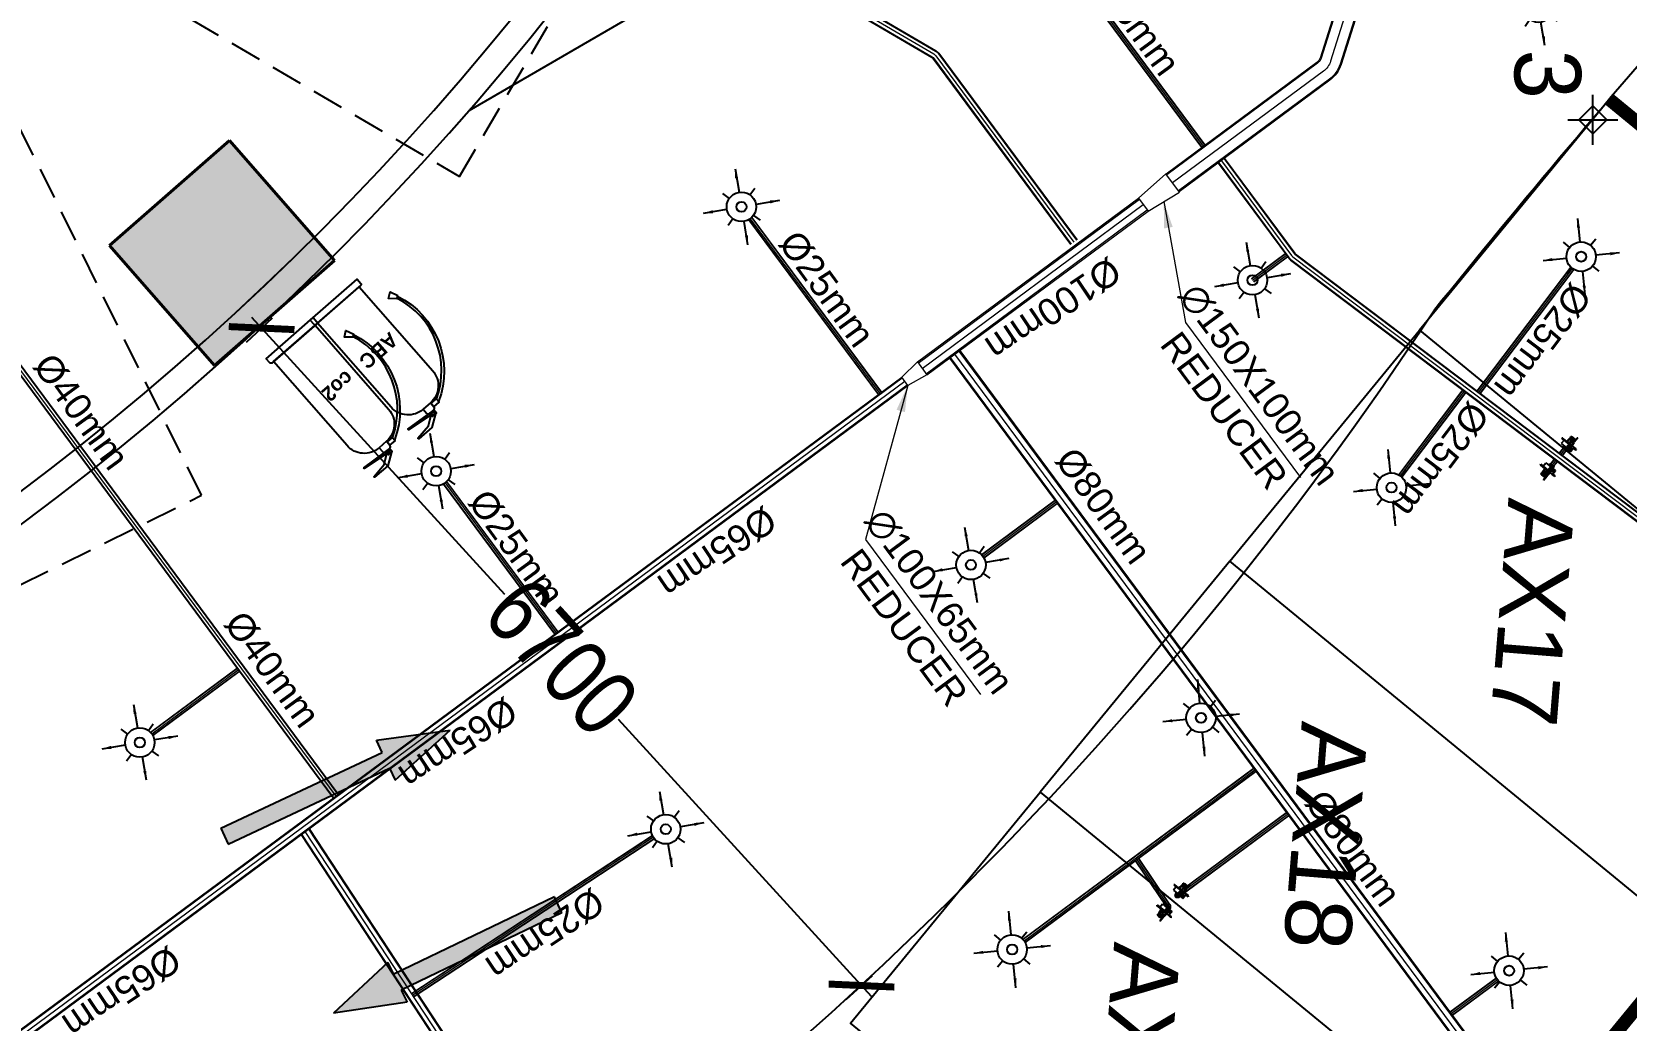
# Model space of a CAD drawing. Header units: inches. Extents: x 257070 to 799932, y -17980 to 269260.
# Drawn here: x 342461 to 354460, y 21850 to 29292 of the extents above; entities that cross this region are included whole.
import ezdxf

# ---------------------------------------------------------------- set-up
doc = ezdxf.new("R2010")
doc.units = ezdxf.units.IN
doc.header["$MEASUREMENT"] = 0
doc.header["$PDMODE"] = 99
doc.header["$PDSIZE"] = 100
doc.linetypes.add('CB_B2_AP$0$Str_00-04$0$HIDDEN4', pattern=[2.38125, 1.5875, -0.79375])
for name, color, linetype in [('0-AES-F-SPRINKLER', 10, 'Continuous'), ('0-F-AES-FIRE EXTINGUISHER', 1, 'Continuous'), ('2 wheeler barrier', 170, 'Continuous'), ('basement1_AP$0$A-_ROAD----_E-_-', 2, 'Continuous'), ('DSP_MISCELANEOUS', 252, 'Continuous'), ('DSP_SLAB CO-ORDINATES', 160, 'Continuous'), ('DSP_WALL', 7, 'Continuous'), ('RETAIL', 40, 'Continuous')]:
    doc.layers.add(name, color=color, linetype=linetype)
for name, color, linetype, lineweight in [('0-AES-F-SPRINKLER PIPE', 10, 'Continuous', 15), ('07--DIM-2', 2, 'Continuous', 25), ('E--CONCRETE-4', 4, 'Continuous', 40), ('E--CONCRETE-SHADE', 253, 'Continuous', 20)]:
    doc.layers.add(name, color=color, linetype=linetype, lineweight=lineweight)
doc.layers.add('A', color=7, linetype='Continuous', true_color=0x469d8b)
doc.layers.add('C', color=7, linetype='Continuous', true_color=0xb5b5b5)
doc.styles.add('CG', font='GOTHICB.TTF')
doc.styles.get("Standard").update_dxf_attribs({"font": 'arial.ttf'})
doc.styles.add('TEXT style 175', font='GOTHIC.TTF')
doc.styles.add('TEXT style 75', font='ARIALN.TTF')
doc.dimstyles.new('75', dxfattribs={"dimscale": 1.5, "dimtxt": 200, "dimasz": 113, "dimexe": 113, "dimexo": 0, "dimgap": 25, "dimtad": 0, "dimdec": 0, "dimrnd": 5, "dimzin": 0, "dimdsep": 46, "dimtxsty": 'TEXT style 75', "dimblk": 'ARCHTICK', "dimcen": 0.09, "dimdle": 113, "dimclrd": 8, "dimclre": 8, "dimclrt": 256, "dimadec": 0, "dimazin": 0, "dimtfac": 1, "dimtdec": 0, "dimtofl": 0, "dimtmove": 1, "dimatfit": 3, "dimldrblk": 'OPEN90', "dimfxl": 0, "dimtolj": 1, "dimtzin": 0, "dimarcsym": 0})
doc.dimstyles.new('ISO-25', dxfattribs={"dimtxt": 2.5, "dimasz": 2.5, "dimexe": 1.25, "dimexo": 0.625, "dimtad": 1, "dimtxsty": 'Standard', "dimcen": 2.5, "dimadec": 0, "dimazin": 0, "dimtfac": 1, "dimtmove": 0, "dimatfit": 3, "dimfxl": 1, "dimarcsym": 0})
doc.dimstyles.new('PLUMBING', dxfattribs={"dimscale": 100, "dimtxt": 1.8, "dimasz": 1.6, "dimexe": 1, "dimexo": 1, "dimgap": 0.5, "dimtad": 2, "dimdec": 0, "dimzin": 0, "dimdsep": 46, "dimtxsty": 'Standard', "dimcen": 1, "dimdle": 1, "dimclrd": 7, "dimclre": 7, "dimclrt": 256, "dimadec": 0, "dimazin": 0, "dimtfac": 1, "dimtdec": 0, "dimtmove": 2, "dimatfit": 3, "dimfxl": 1, "dimtolj": 1, "dimtzin": 0, "dimlwd": -1, "dimlwe": -1, "dimarcsym": 0})

# ---------------------------------------------------------------- blocks, each defined once
blk = doc.blocks.new('_ArchTick')
at = {"color": 0, "linetype": 'ByBlock', "const_width": 0.15}
blk.add_lwpolyline([(-0.5, -0.5), (0.5, 0.5)], dxfattribs=at)
blk = doc.blocks.new('*D273')
at = {"layer": '07--DIM-2', "color": 251, "lineweight": -2, "ltscale": 1000, "transparency": 16777216}
for p, q in [((344075, 26956), (344273, 27137)), ((344114, 27144), (346018, 25057)), ((348781, 22027), (346877, 24114)), ((348590, 22005), (348788, 22186))]:
    blk.add_line(p, q, dxfattribs=at)
at = {"layer": 'DEFPOINTS', "color": 0, "ltscale": 1000, "transparency": 16777216}
for p in [(344190, 27061), (344075, 26956, 0), (348590, 22005, 0)]:
    blk.add_point(p, dxfattribs=at)
at = {"layer": '07--DIM-2', "color": 251, "lineweight": -2, "ltscale": 1000, "transparency": 16777216, "xscale": 350, "yscale": 350, "zscale": 350}
for p, rotation in [((344190, 27061), 132.3630713605094), ((348705, 22110), 312.3630713605094)]:
    blk.add_blockref('_ArchTick', p, dxfattribs=dict(at, rotation=rotation))
at = {"layer": '07--DIM-2', "ltscale": 1000, "transparency": 16777216, "insert": (346447, 24585), "char_height": 500, "attachment_point": 5, "rotation": 312.3631, "style": 'TEXT style 75'}
blk.add_mtext('\\A1;6700', dxfattribs=at)
blk = doc.blocks.new('_Open90')
at = {"color": 0, "linetype": 'ByBlock', "lineweight": -2}
for p, q in [((-0.5, 0.5), (0, 0)), ((0, 0), (-1, 0)), ((0, 0), (-0.5, -0.5))]:
    blk.add_line(p, q, dxfattribs=at)
blk = doc.blocks.new('*U24')
at = {"layer": 'DSP_SLAB CO-ORDINATES', "color": 206}
for p, q in [((0, -188), (0, 188)), ((-188, 0), (188, 0))]:
    blk.add_line(p, q, dxfattribs=at)
at = {"layer": 'DSP_SLAB CO-ORDINATES', "color": 206, "ltscale": 3.5}
blk.add_lwpolyline([(-105, 0), (0, 106), (105, 0), (0, -105), (-105, 0)], dxfattribs=at)
at = {"layer": 'DEFPOINTS', "style": 'TEXT style 175'}
blk.add_attdef('CORDINATE', (367, -572), '', height=100, dxfattribs=at)
at = {"layer": 'DSP_SLAB CO-ORDINATES', "color": 214, "style": 'TEXT style 175'}
blk.add_attdef('NO.', (-588, 529), '', height=500, rotation=270, dxfattribs=at)
blk = doc.blocks.new('basement1_AP$0$AR-DIR-A')
h = blk.add_hatch()
h.set_pattern_fill('ANSI31', color=8)
h.paths.add_polyline_path([(158, -458), (26, -458), (26, -1800), (-74, -1800), (92, -2335), (258, -1800), (158, -1800)])
at = {"layer": 'DSP_MISCELANEOUS', "color": 8}
for p, q in [((158, -458), (26, -458)), ((26, -458), (26, -1800)), ((158, -458), (158, -1800)), ((26, -1800), (-74, -1800)), ((-74, -1800), (92, -2335)), ((258, -1800), (92, -2335)), ((158, -1800), (258, -1800))]:
    blk.add_line(p, q, dxfattribs=at)
blk = doc.blocks.new('A$C3CA070F1')
at = {"layer": '0-AES-F-SPRINKLER'}
h = blk.add_hatch(dxfattribs=at)
h.set_pattern_fill('ANSI31', color=3, scale=0.196883, angle=-34.2335, style=0)
h.set_pattern_definition([(100.766483, (49937.1607, 174049.7081), (1.474466316, 0.280375668), [])])
edge = h.paths.add_edge_path()
edge.add_line((-1, 85), (-1, 84))
edge.add_line((-1, 84), (-6, 84))
edge.add_ellipse((-7, 82), major_axis=(-1.42, -0.27), ratio=1, start_angle=257, end_angle=315)
edge.add_line((-8, 83), (-15, 72))
edge.add_ellipse((-12, 70), major_axis=(-4.25, -0.81), ratio=1, start_angle=-45, end_angle=45)
edge.add_line((-14, 66), (14, 47))
edge.add_line((14, 47), (13, 46))
edge.add_line((13, 46), (-15, 65))
edge.add_ellipse((-12, 70), major_axis=(-5.52, -1.05), ratio=1, start_angle=-45, end_angle=45, ccw=False)
edge.add_line((-16, 73), (-9, 84))
edge.add_ellipse((-7, 82), major_axis=(-2.69, -0.51), ratio=1, start_angle=257, end_angle=315, ccw=False)
edge.add_line((-6, 85), (-1, 85))
h = blk.add_hatch(dxfattribs=at)
h.set_pattern_fill('ANSI31', color=3, scale=0.196883, angle=-124.2335, style=0)
h.set_pattern_definition([(190.766483, (49937.1607, 174049.7081), (-0.280375668, 1.474466316), [])])
edge = h.paths.add_edge_path()
edge.add_line((-1, 54), (7, 48))
edge.add_line((7, 48), (8, 49))
edge.add_line((8, 49), (0, 55))
edge.add_ellipse((-2, 52), major_axis=(-0.69, 3.63), ratio=1, start_angle=315, end_angle=405)
edge.add_line((-6, 54), (-14, 41))
edge.add_ellipse((-11, 39), major_axis=(-0.69, 3.63), ratio=1, start_angle=45, end_angle=135)
edge.add_line((-13, 36), (-9, 33))
edge.add_ellipse((-10, 32), major_axis=(-0.27, 1.42), ratio=1, start_angle=225, end_angle=315, ccw=False)
edge.add_line((-9, 31), (-10, 30))
edge.add_line((-10, 30), (-8, 29))
edge.add_line((-8, 29), (-7, 30))
edge.add_ellipse((-10, 32), major_axis=(-3.3, -0.63), ratio=1, start_angle=135, end_angle=225)
edge.add_line((-8, 35), (-12, 38))
edge.add_ellipse((-11, 39), major_axis=(-1.75, -0.33), ratio=1, start_angle=-45, end_angle=45, ccw=False)
edge.add_line((-13, 40), (-4, 53))
edge.add_ellipse((-2, 52), major_axis=(-1.75, -0.33), ratio=1, start_angle=225, end_angle=315, ccw=False)
at = {"layer": '0-AES-F-SPRINKLER', "color": 3}
for p, q in [((-98, 39), (-97, 43)), ((-98, 38), (-98, 39)), ((-98, 39), (-98, 39)), ((-98, 39), (-98, 39)), ((-98, 37), (-98, 38)), ((-98, 38), (-98, 38)), ((-98, 38), (-98, 38)), ((-98, 38), (-98, 38)), ((-98, 38), (-98, 38)), ((-98, 38), (-98, 38)), ((-98, 38), (-98, 38)), ((-98, 38), (-98, 38)), ((-98, 38), (-98, 38)), ((-98, 38), (-98, 38)), ((-96, 37), (-98, 37)), ((-98, 37), (-98, 37)), ((-98, 37), (-98, 37)), ((-98, 37), (-98, 37)), ((-98, 37), (-98, 37)), ((-98, 37), (-98, 37)), ((-98, 37), (-98, 37)), ((-98, 37), (-98, 37)), ((-98, 37), (-98, 37)), ((-98, 37), (-98, 37)), ((-98, 37), (-98, 37)), ((-98, 37), (-98, 37)), ((-98, 37), (-98, 37)), ((-98, 37), (-98, 37)), ((-98, 37), (-98, 37)), ((-98, 37), (-98, 37)), ((-98, 37), (-98, 37)), ((-97, 37), (-98, 37)), ((-98, 37), (-98, 37)), ((-98, 37), (-98, 37)), ((-98, 37), (-98, 37)), ((-98, 37), (-98, 37)), ((-98, 37), (-98, 37)), ((-98, 37), (-98, 37)), ((-98, 37), (-98, 37)), ((-98, 37), (-98, 37)), ((-98, 37), (-98, 37)), ((-98, 37), (-98, 37)), ((-98, 37), (-98, 37)), ((-98, 37), (-98, 37)), ((-98, 37), (-98, 37)), ((-97, 45), (-79, 71)), ((-96, 40), (-97, 40)), ((-97, 40), (-97, 40)), ((-97, 40), (-97, 40)), ((-97, 40), (-97, 39)), ((-97, 39), (-97, 39)), ((-97, 39), (-97, 39)), ((-97, 39), (-97, 39)), ((-97, 39), (-97, 39)), ((-97, 39), (-97, 39)), ((-97, 39), (-97, 39)), ((-97, 39), (-97, 39)), ((-97, 39), (-97, 38)), ((-97, 38), (-97, 38)), ((-97, 38), (-97, 38)), ((-97, 38), (-97, 38)), ((-97, 38), (-97, 38)), ((-97, 38), (-97, 38)), ((-97, 38), (-97, 38)), ((-97, 38), (-97, 38)), ((-97, 38), (-97, 38)), ((-97, 38), (-97, 38)), ((-97, 38), (-97, 38)), ((-97, 38), (-97, 37)), ((-97, 37), (-97, 37)), ((-97, 37), (-97, 37)), ((-97, 37), (-97, 37)), ((-95, 46), (-96, 42)), ((-96, 42), (-96, 42)), ((-96, 42), (-96, 41)), ((-96, 41), (-96, 41)), ((-96, 41), (-96, 41)), ((-96, 41), (-96, 41)), ((-96, 41), (-96, 41)), ((-96, 41), (-96, 41)), ((-96, 41), (-96, 41)), ((-96, 41), (-96, 41)), ((-96, 41), (-96, 41)), ((-96, 41), (-96, 40)), ((-96, 40), (-96, 40)), ((-96, 40), (-96, 40)), ((-96, 40), (-96, 40)), ((-96, 40), (-96, 40)), ((-95, 37), (-96, 37)), ((-96, 37), (-96, 37)), ((-96, 37), (-96, 37)), ((-96, 37), (-96, 37)), ((-96, 37), (-96, 37)), ((-94, 38), (-95, 38)), ((-95, 38), (-95, 38)), ((-95, 38), (-95, 38)), ((-95, 38), (-95, 38)), ((-95, 38), (-95, 38)), ((-95, 38), (-95, 38)), ((-95, 38), (-95, 38)), ((-95, 38), (-95, 38)), ((-95, 38), (-95, 38)), ((-95, 38), (-95, 37)), ((-95, 37), (-95, 37)), ((-95, 37), (-95, 37)), ((-95, 37), (-95, 37)), ((-95, 37), (-95, 37)), ((-95, 37), (-95, 37)), ((-95, 37), (-95, 37)), ((-95, 37), (-95, 37)), ((-95, 37), (-95, 37)), ((-95, 37), (-95, 37)), ((-95, 37), (-95, 37)), ((-95, 37), (-95, 37)), ((-95, 37), (-95, 37)), ((-95, 37), (-95, 37)), ((-95, 37), (-95, 37)), ((-95, 37), (-95, 37)), ((-95, 37), (-95, 37)), ((-94, 88), (-93, 90)), ((-72, 73), (-94, 88)), ((-94, 43), (-94, 48)), ((-93, 43), (-94, 43)), ((-94, 43), (-94, 43)), ((-94, 43), (-94, 43)), ((-94, 43), (-94, 43)), ((-94, 43), (-94, 43)), ((-94, 43), (-94, 41)), ((-94, 43), (-94, 43)), ((-94, 43), (-94, 43)), ((-94, 43), (-94, 43)), ((-94, 43), (-94, 43)), ((-94, 43), (-94, 43)), ((-94, 43), (-94, 43)), ((-94, 43), (-94, 43)), ((-94, 43), (-94, 43)), ((-94, 43), (-94, 43)), ((-94, 43), (-94, 43)), ((-94, 43), (-94, 43)), ((-94, 41), (-94, 41)), ((-94, 41), (-94, 41)), ((-94, 41), (-94, 41)), ((-94, 41), (-94, 41)), ((-94, 41), (-94, 41)), ((-94, 41), (-94, 41)), ((-94, 41), (-94, 41)), ((-94, 41), (-94, 40)), ((-94, 40), (-94, 40)), ((-94, 40), (-94, 40)), ((-94, 40), (-94, 40)), ((-94, 40), (-94, 40)), ((-94, 40), (-94, 40)), ((-94, 40), (-94, 40)), ((-94, 40), (-94, 40)), ((-94, 40), (-94, 39)), ((-94, 39), (-94, 39)), ((-94, 39), (-94, 39)), ((-94, 39), (-94, 39)), ((-94, 39), (-94, 39)), ((-94, 39), (-94, 39)), ((-94, 39), (-94, 39)), ((-94, 39), (-94, 39)), ((-94, 39), (-94, 38)), ((-93, 90), (-59, 67)), ((-93, 47), (-93, 49)), ((-91, 47), (-93, 43)), ((-93, 46), (-93, 47)), ((-92, 46), (-93, 46)), ((-93, 46), (-93, 46)), ((-93, 46), (-93, 46)), ((-93, 46), (-93, 46)), ((-93, 46), (-93, 46)), ((-93, 46), (-93, 46)), ((-93, 46), (-93, 46)), ((-93, 46), (-93, 46)), ((-93, 46), (-93, 46)), ((-93, 46), (-93, 46)), ((-93, 46), (-93, 46)), ((-93, 46), (-93, 46)), ((-93, 46), (-93, 46)), ((-93, 46), (-93, 46)), ((-93, 46), (-93, 46)), ((-93, 46), (-93, 46)), ((-93, 46), (-93, 46)), ((-93, 46), (-93, 46)), ((-93, 46), (-93, 46)), ((-93, 46), (-93, 46)), ((-91, 42), (-93, 43)), ((-93, 43), (-93, 43)), ((-93, 43), (-93, 43)), ((-93, 43), (-93, 43)), ((-93, 43), (-93, 43)), ((-93, 43), (-93, 43)), ((-93, 43), (-93, 43)), ((-93, 43), (-93, 43)), ((-93, 43), (-93, 43)), ((-93, 43), (-93, 43)), ((-93, 43), (-93, 43)), ((-93, 43), (-93, 43)), ((-93, 43), (-93, 43)), ((-93, 43), (-93, 43)), ((-93, 43), (-93, 43)), ((-93, 43), (-93, 43)), ((-93, 43), (-93, 43)), ((-93, 43), (-93, 43)), ((-93, 43), (-93, 43)), ((-93, 43), (-93, 43)), ((-93, 43), (-93, 43)), ((-93, 43), (-93, 43)), ((-93, 43), (-93, 43)), ((-85, 66), (-92, 55)), ((-90, 50), (-92, 46)), ((-92, 46), (-92, 46)), ((-92, 46), (-92, 46)), ((-92, 46), (-92, 46)), ((-92, 46), (-92, 46)), ((-92, 46), (-92, 46)), ((-90, 47), (-91, 47)), ((-90, 43), (-91, 42)), ((-91, 42), (-91, 42)), ((-91, 42), (-91, 42)), ((-91, 42), (-91, 42)), ((-91, 42), (-91, 42)), ((-91, 42), (-91, 42)), ((-91, 42), (-91, 42)), ((-91, 42), (-91, 42)), ((-91, 42), (-91, 42)), ((-91, 42), (-91, 42)), ((-91, 42), (-91, 42)), ((-91, 42), (-91, 42)), ((-91, 42), (-91, 42)), ((-91, 42), (-91, 42)), ((-91, 42), (-91, 42)), ((-91, 42), (-91, 42)), ((-88, 57), (-90, 49)), ((-89, 54), (-90, 51)), ((-90, 50), (-90, 50)), ((-88, 47), (-90, 43)), ((-90, 47), (-88, 47)), ((-90, 43), (-90, 43)), ((-90, 43), (-90, 43)), ((-90, 43), (-90, 43)), ((-89, 55), (-89, 55)), ((-88, 46), (-88, 47)), ((-87, 59), (-87, 59)), ((-87, 59), (-87, 59)), ((-86, 57), (-87, 49)), ((-87, 49), (-83, 28)), ((-85, 58), (-85, 58)), ((-77, 43), (-85, 49)), ((-83, 28), (-60, 9)), ((-77, 70), (-82, 63)), ((-80, 66), (-82, 67)), ((-45, 31), (-81, -23)), ((-78, 63), (-80, 65)), ((-79, 71), (-77, 70)), ((-71, 26), (-79, 31)), ((-57, 13), (-79, 28)), ((-70, 64), (-78, 63)), ((-78, -29), (-40, 27)), ((-69, 55), (-75, 59)), ((-66, 54), (-74, 42)), ((-74, 42), (-71, 26)), ((-73, 44), (-71, 43)), ((-69, 47), (-72, 43)), ((-71, 43), (-70, 43)), ((-71, 26), (-55, 15)), ((-70, 43), (-66, 49)), ((-66, 50), (-68, 52)), ((-61, 65), (-67, 69)), ((-62, 66), (-67, 65)), ((-50, 57), (-66, 54)), ((-66, 49), (-66, 50)), ((-47, 28), (-63, 40)), ((-59, 67), (-61, 65)), ((-57, 67), (-60, 66)), ((-60, 44), (-42, 32)), ((-50, 57), (-58, 62)), ((-19, 46), (-57, 67)), ((-17, 37), (-55, 63)), ((-29, 42), (-50, 57)), ((-13, 9), (-45, 31)), ((-36, 42), (-44, 30)), ((-43, 33), (-35, 46)), ((-39, -30), (-13, 9)), ((-37, 25), (-28, 38)), ((-35, 41), (-36, 42)), ((-32, 32), (-35, 39)), ((-30, 52), (-16, 73)), ((-29, 20), (-17, 37)), ((-28, 38), (-26, 40)), ((-21, 32), (-28, 37)), ((-23, 16), (-12, 33)), ((-1, 26), (-23, -9)), ((-22, 15), (-12, 31)), ((-9, 32), (-21, 14)), ((2, 24), (-20, -11)), ((-20, -8), (-1, 22)), ((-17, 37), (-19, 46)), ((-19, 13), (-10, 29)), ((-7, 30), (-18, 12)), ((-17, 37), (-17, 37)), ((4, 22), (-17, -13)), ((-17, -10), (1, 20)), ((-16, 73), (-9, 84)), ((-16, 11), (-7, 27)), ((-8, 83), (-15, 72)), ((13, 46), (-15, 65)), ((-4, 28), (-15, 10)), ((-1, 84), (-14, 66)), ((-14, 66), (14, 47)), ((-6, 54), (-14, 41)), ((-12, 33), (-14, 33)), ((-14, -15), (7, 20)), ((-14, -12), (4, 18)), ((-13, 40), (-4, 53)), ((-13, 36), (-9, 33)), ((-13, 9), (-4, 24)), ((-2, 34), (-12, 41)), ((-8, 35), (-12, 38)), ((-12, 31), (-12, 33)), ((-9, 32), (-12, 31)), ((7, 16), (-11, -13)), ((-10, 29), (-9, 32)), ((-9, 31), (-10, 30)), ((-7, 30), (-10, 29)), ((-10, 30), (-8, 29)), ((9, 17), (-10, -14)), ((-9, -13), (9, 13)), ((-8, 29), (-7, 30)), ((8, 49), (-7, 27)), ((-7, 27), (-7, 30)), ((-4, 28), (-7, 27)), ((-6, 85), (-1, 85)), ((-1, 84), (-6, 84)), ((5, 44), (-5, 51)), ((-4, 24), (-4, 28)), ((-1, 26), (-4, 24)), ((-1, 85), (-1, 84)), ((-1, 54), (7, 48)), ((13, 46), (-1, 25)), ((-1, 22), (-1, 26)), ((2, 24), (-1, 22)), ((8, 49), (0, 55)), ((1, 20), (2, 24)), ((4, 22), (1, 20)), ((4, 18), (4, 22)), ((7, 20), (4, 18)), ((7, 48), (8, 49)), ((7, 16), (7, 20)), ((9, 17), (7, 16)), ((9, 15), (9, 17)), ((14, 47), (13, 46)), ((-82, -25), (-80, -30)), ((-80, -30), (-78, -29)), ((-66, -11), (-39, -30)), ((-23, -7), (-23, -9)), ((-23, -9), (-20, -8)), ((-20, -8), (-20, -11)), ((-20, -11), (-17, -10)), ((-17, -10), (-17, -13)), ((-17, -13), (-14, -12)), ((-14, -12), (-14, -15)), ((-14, -15), (-11, -13)), ((-11, -13), (-11, -14)), ((-11, -14), (-11, -14))]:
    blk.add_line(p, q, dxfattribs=at)
for centre, major_axis, start_param, end_param in [((-95, 43), (-0.41, 2.13), 0.784914, 1.034983), ((-95, 43), (-2.74, -0.52), -0.560204, -0.324923), ((-93, 46), (-0.51, 2.68), 0.787914, 1.247507), ((-93, 48), (-1.75, -0.33), -0.775969, -0.160442), ((-91, 54), (-0.29, 1.52), 0.785398, 2.356194), ((-92, 49), (-0.33, 1.74), 0.791774, 1.412986), ((-89, 55), (-0.103, 0.54), 0.916881, 1.969618), ((-93, 51), (-3.09, -0.59), 2.526084, 2.789089), ((-95, 50), (-5.72, -1.09), 2.374727, 2.798549), ((-91, 55), (-0.33, 1.74), 4.197625, 4.773282), ((-84, 57), (-3.79, -0.72), -0.784768, -0.363877), ((-93, 50), (-5.72, -1.09), 2.377207, 2.798549), ((-80, 54), (-1.57, 8.26), 0.010205, 0.785398), ((-84, 56), (-0.35, 1.85), 0.785501, 1.132999), ((-83, 65), (-1.52, -0.29), 3.926991, 5.497787), ((-80, 54), (-5.9, -1.12), 4.155645, 5.497787), ((-80, 54), (-8.26, -1.57), 4.155621, 4.722594), ((-75, 68), (-8.26, -1.57), 1.014052, 3.151797), ((-75, 63), (-2.79, -0.53), -0.113999, 0.093951), ((-75, 68), (-1.12, 5.9), 2.584882, 5.497787), ((-75, 46), (-0.53, 2.79), 2.356194, 3.926991), ((-75, 68), (-1.57, 8.26), 4.722594, 5.497787), ((-70, 53), (-2.79, -0.53), 2.356194, 3.926991), ((-65, 44), (-3.72, -0.71), -0.403281, 1.321745), ((-65, 44), (-0.71, 3.72), 4.96144, 6.686466), ((-65, 37), (-0.56, 2.96), 5.497794, 6.034125), ((-59, 47), (-2.96, -0.56), 0.24906, 0.785391), ((-60, 60), (-2.83, -0.54), 3.926991, 4.712389), ((-33, 40), (-0.45, 2.36), 0.803442, 1.867502), ((-30, 39), (-2.79, -0.53), 2.356194, 3.926991), ((-24, 39), (-0.53, 2.79), 5.497787, 7.068583), ((-12, 70), (-5.52, -1.05), -0.785398, 0.785398), ((-15, 35), (-0.54, 2.83), 0.785398, 3.403392), ((-12, 70), (-4.25, -0.81), -0.785398, 0.785398), ((-11, 39), (-0.69, 3.63), 0.785398, 2.356194), ((-11, 39), (-1.75, -0.33), -0.785398, 0.785398), ((-7, 82), (-2.69, -0.51), 4.485496, 5.497787), ((-10, 32), (-0.27, 1.42), 3.926991, 5.497787), ((-7, 82), (-1.42, -0.27), 4.485496, 5.497787), ((-10, 32), (-3.3, -0.63), 2.356194, 3.926991), ((-2, 52), (-0.69, 3.63), 5.497787, 7.068583), ((-2, 52), (-1.75, -0.33), 3.926991, 5.497787), ((6, 14), (-0.54, 2.83), 3.926991, 4.712389), ((-79, -24), (-0.51, 2.69), 0.785398, 1.797689), ((-11, -11), (-2.83, -0.54), 1.570796, 2.356194)]:
    blk.add_ellipse(centre, major_axis=major_axis, ratio=1, start_param=start_param, end_param=end_param, dxfattribs=at)
at = {"layer": '0-AES-F-SPRINKLER', "color": 3, "extrusion": (0, 0, -1)}
for centre, major_axis, start_param, end_param in [((-86, 47), (-0.53, 2.79), -0.113999, 0.785398), ((-77, 34), (-0.54, 2.83), 3.926991, 4.712389)]:
    blk.add_ellipse(centre, major_axis=major_axis, ratio=1, start_param=start_param, end_param=end_param, dxfattribs=at)
blk = doc.blocks.new('A$C38B57D14')
at = {"color": 1}
for points in [[(331, 896.2), (325.1, 903.8), (325.1, 915.6), (402.4, 967.6), (507.6, 967.6), (508.4, 961.7), (412.4, 947.3), (356.4, 908.4), (344.9, 896.2), (331, 896.2)], [(356.4, 908.4), (518.9, 886.4), (518.2, 881.3), (344.9, 896.2)]]:
    blk.add_lwpolyline(points, dxfattribs=at)
blk.add_lwpolyline([(269.9, 858.3, 0.380099), (48.4, 244.6), (37.2, 236.7, -0.385151), (269.9, 876.8)], format="xyb", dxfattribs=at)
for points in [[(311.4, 882.4), (269.9, 882.4), (269.9, 855.8), (311.4, 855.8)], [(325.1, 896.2), (356.4, 896.2), (356.4, 920.5), (325.1, 920.5)], [(34.7, 235), (51.3, 246.7), (89, 211), (54.8, 187.1)]]:
    blk.add_lwpolyline(points, close=True, dxfattribs=at)
for points in [[(311.4, 851.3), (370.1, 851.3), (370.1, 882.4, 0.414214), (356.4, 896.2), (325.1, 896.2, 0.414214), (311.4, 882.4)], [(311.4, 851.3), (370.1, 851.3, -0.414214), (507.3, 714.2), (507.3, 41.9), (174.3, 41.9), (174.3, 714.2, -0.414214)], [(161, 41.9), (520.6, 41.9, -0.414214), (528.6, 33.8), (528.6, 0), (152.9, 0), (152.9, 33.8, -0.414214)]]:
    blk.add_lwpolyline(points, format="xyb", close=True, dxfattribs=at)
blk.add_circle((340.8, 908.4), 7.79, dxfattribs=at)
at = {"color": 7, "style": 'CG'}
blk.add_text('ABC', height=88.5, dxfattribs=at).set_placement((211.4, 364.3))
blk = doc.blocks.new('A$C1C2B0A82')
at = {"color": 1}
for points in [[(414, 1120), (407, 1130), (407, 1145), (503, 1209), (635, 1209), (636, 1202), (516, 1184), (446, 1135), (431, 1120), (414, 1120)], [(446, 1135), (649, 1108), (648, 1102), (431, 1120)]]:
    blk.add_lwpolyline(points, dxfattribs=at)
blk.add_lwpolyline([(338, 1073, 0.380099), (61, 306), (47, 296, -0.385151), (338, 1096)], format="xyb", dxfattribs=at)
for points in [[(389, 1103), (338, 1103), (338, 1070), (389, 1070)], [(407, 1120), (446, 1120), (446, 1151), (407, 1151)], [(44, 294), (64, 308), (111, 264), (69, 234)]]:
    blk.add_lwpolyline(points, close=True, dxfattribs=at)
for points in [[(389, 1064), (463, 1064), (463, 1103, 0.414214), (446, 1120), (407, 1120, 0.414214), (389, 1103)], [(389, 1064), (463, 1064, -0.414214), (634, 893), (634, 52), (218, 52), (218, 893, -0.414214)], [(201, 52), (651, 52, -0.414214), (661, 42), (661, 0), (191, 0), (191, 42, -0.414214)]]:
    blk.add_lwpolyline(points, format="xyb", close=True, dxfattribs=at)
blk.add_circle((426, 1135), 9.74, dxfattribs=at)
at = {"color": 7, "style": 'CG'}
blk.add_text('co2', height=110.6, dxfattribs=at).set_placement((264, 455))
blk = doc.blocks.new('*U603')
at = {"layer": '0-AES-F-SPRINKLER'}
for p, q in [((171672, 56809), (171672, 56871)), ((171562, 56699), (171500, 56699)), ((171783, 56699), (171845, 56699)), ((171672, 56588), (171672, 56526))]:
    blk.add_line(p, q, dxfattribs=at)
for radius in [111, 37.8]:
    blk.add_circle((171672, 56699), radius, dxfattribs=at)
at = {"layer": '0-AES-F-SPRINKLER PIPE'}
for points, override in [([(171468, 56903), (171594, 56777)], {"dimasz": 70, "dimtad": 0, "dimfxl": 13, "dimarcsym": 1}), ([(171877, 56903), (171751, 56777)], {"dimasz": 70, "dimtad": 0, "dimfxl": 13, "dimarcsym": 1}), ([(171468, 56494), (171594, 56620)], {"dimasz": 70, "dimtad": 0, "dimfxl": 13, "dimarcsym": 1}), ([(171877, 56494), (171751, 56620)], {"dimasz": 70, "dimgap": 0.625, "dimtad": 0, "dimfxl": 13, "dimarcsym": 1})]:
    blk.add_leader(points, dimstyle='ISO-25', override=override, dxfattribs=at)

msp = doc.modelspace()

# ---------------------------------------------------------------- hatches: boundary and pattern name
at = {"layer": 'E--CONCRETE-SHADE', "ltscale": 3.5}
h = msp.add_hatch(color=8, dxfattribs=at)
h.dxf.hatch_style = 1
h.paths.add_polyline_path([(343948, 28473.4), (343044.4, 27683.7), (343834.1, 26780.2), (344737.7, 27569.9)])

# ---------------------------------------------------------------- linework, layer by layer
at = {"layer": '0-AES-F-SPRINKLER PIPE', "ltscale": 1000}
for p, q in [((351638.9, 27434.2, 0), (351893.3, 27622.7, 0)), ((351640.7, 27431.8, 0), (351895.1, 27620.3, 0)), ((351648.1, 27421.8, 0), (351902.5, 27610.2, 0)), ((351655.6, 27411.7, 0), (351910, 27600.2, 0)), ((351657.4, 27409.3, 0), (351911.8, 27597.8, 0))]:
    msp.add_line(p, q, dxfattribs=at)
at = {"layer": '0-AES-F-SPRINKLER PIPE', "ltscale": 1000, "elevation": 0}
for points in [[(347688.4, 59197.7), (351314.4, 57429.8, -0.198641), (351390.4, 57343.9), (356479.7, 42619.6, -0.1609797), (356481, 42525.5), (352235.1, 29069.9, -0.1582105), (352181.4, 28994.5), (351046.4, 28153.9)], [(347721.3, 59265.1), (351347.3, 57497.2, -0.198641), (351461.3, 57368.4), (356550.6, 42644.1, -0.1609797), (356552.5, 42502.9), (352306.7, 29047.4, -0.1582105), (352226, 28934.3), (351091, 28093.6)], [(347724.5, 59271.9), (351350.5, 57503.9, -0.198641), (351468.4, 57370.9), (356557.7, 42646.6, -0.1609797), (356559.7, 42500.7), (352313.8, 29045.1, -0.1582105), (352230.5, 28928.2), (351095.5, 28087.6)], [(347652.2, 59123.6), (351278.2, 57355.6, -0.198641), (351312.4, 57317), (356401.7, 42592.7, -0.1609797), (356402.3, 42550.3), (352156.5, 29094.8, -0.1582105), (352132.3, 29060.8), (350997.3, 28220.2)], [(347655.5, 59130.3), (351281.5, 57362.4, -0.198641), (351319.5, 57319.4), (356408.8, 42595.1, -0.1609797), (356409.5, 42548.1), (352163.6, 29092.5, -0.1582105), (352136.7, 29054.8), (351001.7, 28214.1)], [(345203.6, 31459.7), (349233.2, 29099.8, -0.1012188), (349239.1, 29094.5), (350278.6, 27691)], [(345206.1, 31464), (349235.7, 29104.1, -0.1012188), (349243.2, 29097.4), (350282.6, 27694)], [(345218.7, 31485.6), (349248.3, 29125.7, -0.1012188), (349263.3, 29112.3), (350302.7, 27708.9)], [(345231.4, 31507.2), (349261, 29147.3, -0.1012188), (349283.3, 29127.2), (350322.8, 27723.7)], [(345233.9, 31511.5), (349263.5, 29151.6, -0.1012188), (349287.4, 29130.2), (350326.8, 27726.7)], [(351413.9, 28320.3), (351942, 27607.4, 0.0717988), (351952, 27597.2), (355889.1, 24625.4, 0.1630714), (355919.2, 24615.3), (356169, 24615.3)], [(351434, 28335.2), (351962.1, 27622.2, 0.0717988), (351967.1, 27617.2), (355904.1, 24645.3, 0.1630714), (355919.2, 24640.3), (356169, 24640.3)], [(351438, 28338.2), (351966.1, 27625.2, 0.0717988), (351970.1, 27621.1), (355907.1, 24649.3, 0.1630714), (355919.2, 24645.3), (356169, 24645.3)], [(351389.8, 28302.5), (351917.9, 27589.5, 0.0717988), (351934, 27573.3), (355871, 24601.4, 0.1630714), (355919.2, 24585.3), (356169, 24585.3)], [(351393.8, 28305.4), (351921.9, 27592.5, 0.0717988), (351937, 27577.2), (355874, 24605.4, 0.1630714), (355919.2, 24590.3), (356169, 24590.3)]]:
    msp.add_lwpolyline(points, format="xyb", dxfattribs=at)
for points in [[(350154.3, 29920.4), (351264.6, 28421.3)], [(350157, 29921.9), (351267.1, 28423.1)], [(350167.4, 29928.7), (351277.1, 28430.5)], [(350177.1, 29936.8), (351287.1, 28438)], [(350179.2, 29938.8), (351289.6, 28439.8)], [(349125.7, 26805.9), (350790.1, 28038.7)], [(349131.6, 26797.9), (350796, 28030.7)], [(349161.4, 26757.7), (350825.8, 27990.5)], [(349191.1, 26717.5), (350855.5, 27950.3)], [(349197.1, 26709.5), (350861.5, 27942.3)], [(353339.5, 26587.4), (354043.8, 27520.4)], [(353341.9, 26585.6), (354046, 27518.3)], [(353351.9, 26578.1), (354055.5, 27510.2)], [(353361.9, 26570.6), (354065.9, 27503.2)], [(353364.3, 26568.8), (354068.5, 27501.7)], [(341914.3, 27361.7), (344747.6, 23536.5)], [(341930.4, 27373.6), (344763.6, 23548.4)], [(341933.6, 27376), (344766.8, 23550.8)], [(341895, 27347.5), (344728.3, 23522.2)], [(341898.3, 27349.8), (344731.5, 23524.6)], [(340449.5, 20353.1), (349007.4, 26691.6)], [(340453.1, 20348.2), (349011, 26686.8)], [(340472.4, 20322.1), (349030.4, 26660.7)], [(340491.7, 20296), (349049.7, 26634.6)], [(340495.3, 20291.2), (349053.3, 26629.8)], [(352748.3, 25956.7), (353230.1, 26594.9)], [(352750.9, 25955.2), (353232.5, 26593.1)], [(352761.3, 25948.2), (353242.4, 26585.6)], [(352770.9, 25940.1), (353252.4, 26578)], [(352773, 25938), (353254.8, 26576.2)], [(353984.9, 26158.4), (353956.9, 26121.4)], [(353917.5, 26075.9), (353889.5, 26038.8)], [(353919.9, 26074.1), (353891.9, 26037)], [(353929.8, 26066.5), (353901.9, 26029.5)], [(353939.8, 26059), (353911.9, 26022)], [(353942.2, 26057.2), (353914.2, 26020.1)], [(353987.3, 26156.6), (353959.3, 26119.6)], [(353997.3, 26149.1), (353969.3, 26112.1)], [(354007.3, 26141.6), (353979.3, 26104.5)], [(354009.6, 26139.8), (353981.7, 26102.7)], [(349608.4, 25355.4), (350160.1, 25764)], [(349610.5, 25353.2), (350161.9, 25761.6)], [(349618.5, 25343.5), (350169.3, 25751.5)], [(349625.4, 25333.1), (350176.8, 25741.5)], [(349626.9, 25330.4), (350178.6, 25739.1)], [(349918, 22459.6), (351654.8, 23746)], [(349920.1, 22457.4), (351656.6, 23743.6)], [(349928.1, 22447.8), (351664, 23733.5)], [(349935, 22437.3), (351671.4, 23723.5)], [(349936.4, 22434.7), (351673.2, 23721.1)], [(351070, 22798.3), (351900.9, 23413.7)], [(351071.8, 22795.9), (351902.7, 23411.3)], [(351079.2, 22785.8), (351910.1, 23401.2)], [(344542.2, 23288.6), (347683.9, 18502.9)], [(344547.1, 23292.2), (347688.9, 18506.2)], [(351086.7, 22775.8), (351917.6, 23391.2)], [(351088.5, 22773.4), (351919.3, 23388.8)], [(344485.1, 23246.3), (347624.6, 18464)], [(344489.9, 23249.8), (347629.6, 18467.3)], [(344516.1, 23269.2), (347656.8, 18485.1)], [(347132, 23239.8), (345319.9, 22050.2)], [(347133.3, 23237.1), (345321.5, 22047.7)], [(347139.6, 23226.3), (345328.4, 22037.3)], [(347147, 23216.2), (345335.2, 22026.8)], [(347149, 23213.9), (345336.9, 22024.3)], [(351003.1, 22700), (350767, 23049.8)], [(351005.5, 22701.7), (350769.4, 23051.6)], [(351015.9, 22708.7), (350779.5, 23059.1)], [(351026.3, 22715.7), (350789.5, 23066.5)], [(351028.7, 22717.3), (350791.9, 23068.3)], [(353133.3, 21911), (353481.9, 22169.2)], [(353135.1, 21908.6), (353483.4, 22166.5)], [(353142.6, 21898.5), (353490.3, 22156.1)], [(353150, 21888.5), (353498.3, 22146.4)], [(353151.8, 21886.1), (353500.4, 22144.3)]]:
    msp.add_lwpolyline(points, dxfattribs=at)
at = {"layer": '0-AES-F-SPRINKLER PIPE', "ltscale": 1000}
msp.add_lwpolyline([(350995.8, 28222.2), (350790.1, 28038.7), (350861.5, 27942.3), (351097, 28085.6)], close=True, dxfattribs=at)
for points in [[(347854.7, 27876.6), (348829.8, 26560)], [(347857.3, 27878), (348832.2, 26561.8)], [(347867.8, 27884.9), (348842.2, 26569.3)], [(347877.4, 27892.9), (348852.3, 26576.7)], [(347879.6, 27895), (348854.7, 26578.5)], [(345557.5, 25886.1), (346394.3, 24756.2)], [(345560.1, 25887.6), (346396.8, 24758)], [(345570.6, 25894.5), (346406.8, 24765.4)], [(345580.2, 25902.5), (346416.8, 24772.9)], [(345582.4, 25904.6), (346419.3, 24774.7)], [(343352.8, 24018.3), (344003.7, 24500.4)], [(343354.9, 24016.1), (344005.5, 24498)], [(343362.9, 24006.5), (344013, 24488)], [(343369.8, 23996), (344020.4, 24477.9)], [(343371.3, 23993.4), (344022.2, 24475.5)]]:
    msp.add_lwpolyline(points, dxfattribs=at)
for points in [[(349437.4, 26887.5), (354459.7, 20106.7, -0.160738), (354483.3, 20035.3), (354483.3, 17861.5)], [(349443.9, 26892.3), (354466.2, 20111.5, -0.160738), (354491.3, 20035.3), (354491.3, 17861.5)], [(349366.7, 26835.2), (354389, 20054.4, -0.160738), (354395.3, 20035.3), (354395.3, 17861.5)], [(349373.2, 26839.9), (354395.4, 20059.1, -0.160738), (354403.3, 20035.3), (354403.3, 17861.5)], [(349405.3, 26863.7), (354427.6, 20082.9, -0.160738), (354443.3, 20035.3), (354443.3, 17861.5)]]:
    msp.add_lwpolyline(points, format="xyb", dxfattribs=at)
at = {"layer": '0-AES-F-SPRINKLER PIPE', "ltscale": 1000, "elevation": 0}
msp.add_lwpolyline([(349125.7, 26805.9), (349197.1, 26709.5), (349053.3, 26629.8), (349007.4, 26691.6)], close=True, dxfattribs=at)
at = {"layer": '0-AES-F-SPRINKLER PIPE', "ltscale": 1000}
for centre, radius in [((351079.2, 22785.8, 0), 15.5), ((351079.2, 22785.8, 0), 12.5), ((351015.9, 22708.7, 0), 15.5), ((351015.9, 22708.7, 0), 12.5)]:
    msp.add_circle(centre, radius, dxfattribs=at)
at = {"layer": '2 wheeler barrier', "color": 8, "const_width": 100, "elevation": 0}
msp.add_lwpolyline([(354330.4, 28785.6), (357810.9, 25927.9), (357097, 25058.5), (353013.4, 20084.8), (352447.7, 19395.8), (352230.4, 18971), (351367, 18216.5), (351715.8, 17399.2), (347542, 14622.8), (345100.6, 13020.1), (343559.1, 13065.2), (343528.9, 12034.1), (339596, 10945.2), (335431.5, 9794), (333478.7, 9358.6), (329469.7, 9476), (327502.9, 9533.6), (325148.8, 9602.5), (325304.9, 14873.3)], dxfattribs=at)
at = {"layer": '2 wheeler barrier', "color": 8, "lineweight": 35, "ltscale": 1000, "const_width": 50, "elevation": 0}
msp.add_lwpolyline([(357810.9, 25927.9), (357324.6, 4616), (353230, 4735.9), (353675.4, 20891.1), (357810.9, 25927.9)], dxfattribs=at)
at = {"layer": 'A', "color": 8, "ltscale": 1000, "elevation": 0}
msp.add_lwpolyline([(348856.8, 51071), (340648.2, 48301.2, -0.5269947), (331366.7, 30407.3), (332242.5, 21798.7, 0.5085007), (348856.8, 51071, 2.4611086)], format="xyb", dxfattribs=at)
at = {"layer": 'basement1_AP$0$A-_ROAD----_E-_-', "color": 8}
msp.add_line((349830.6, 31071.4, 0), (345748.4, 28696, 0), dxfattribs=at)
for centre, radius, start, end in [((412301.8, -20644.7, 0), 76180.9, 138.704267, 141.104019), ((329900, 42437.7, 0), 27687.9, 279.36369, 326.58492)]:
    msp.add_arc(centre, radius, start, end, dxfattribs=at)
at = {"layer": 'DSP_WALL', "color": 8, "ltscale": 3.5}
for radius, start, end in [(21026.8, 275.96564, 24.82218), (20826.8, 276.51506, 24.32853)]:
    msp.add_arc((329879.4, 42491, 0), radius, start, end, dxfattribs=at)
at = {"layer": 'E--CONCRETE-4', "color": 8, "ltscale": 10}
for p, q in [((343948, 28473.4, 0), (343044.4, 27683.7, 0)), ((344737.7, 27569.9, 0), (343948, 28473.4, 0)), ((343044.4, 27683.7, 0), (343834.1, 26780.2, 0)), ((343834.1, 26780.2, 0), (344737.7, 27569.9, 0))]:
    msp.add_line(p, q, dxfattribs=at)
at = {"layer": 'RETAIL', "color": 8, "linetype": 'CB_B2_AP$0$Str_00-04$0$HIDDEN4', "ltscale": 150, "elevation": 0}
for points in [[(342506.5, 33074), (341192.6, 30830.5), (345679.7, 28202.6), (346993.6, 30446.2)], [(341433.9, 30463.7), (339103, 29311.7), (341407, 24650), (343737.8, 25801.9)]]:
    msp.add_lwpolyline(points, close=True, dxfattribs=at)
at = {"layer": 'RETAIL', "color": 8, "elevation": 0}
for points in [[(356383.1, 24189), (357810.9, 25927.9), (354333, 28783.5), (352905.2, 27044.5)], [(356383.1, 24189), (354955.4, 22450), (351477.4, 25305.5), (352905.2, 27044.5)], [(353527.6, 20711), (354955.4, 22450), (351477.4, 25305.5), (350049.7, 23566.6)], [(353527.6, 20711), (352099.8, 18972.1), (348621.9, 21827.6), (350049.7, 23566.6)]]:
    msp.add_lwpolyline(points, close=True, dxfattribs=at)

# ---------------------------------------------------------------- block references
at = {"color": 51, "extrusion": (6.57676e-06, -7.52494e-06, 1), "rotation": 221.1533093223843}
msp.add_blockref('A$C1C2B0A82', (344722.5, 27265.6, 2.1), dxfattribs=at)
at = {"layer": '0-AES-F-SPRINKLER', "color": 7}
for p, rotation in [((300726.7, -143354.1, 0), 54.65193501553595), ((294728.4, -144853.5), 54.65193501553595), ((289006.4, -141060.9, 0), 50.61257676464559), ((298574.7, -145405.7, 0), 54.65193501553595), ((292431.2, -146844), 54.65193501553595), ((287578.7, -142799.9, 0), 50.61257676464559), ((296456, -147549.9, 0), 54.65193501553595), ((286144.9, -144533.9, 0), 50.61257676464559), ((290200.4, -148887), 54.65193501553595), ((294158.8, -149540.4, 0), 54.65193501553595), ((284723.2, -146277.8, 0), 50.61257676464559), ((288463.5, -146437.6, 0), 50.61257676464559)]:
    msp.add_blockref('*U603', p, dxfattribs=dict(at, rotation=rotation))
at = {"layer": '0-AES-F-SPRINKLER', "ltscale": 1000, "rotation": 264.8460937735215}
for p in [(353997.3, 26149.1, 0), (351079.2, 22785.8, 0)]:
    msp.add_blockref('A$C3CA070F1', p, dxfattribs=at)
at = {"layer": '0-AES-F-SPRINKLER', "ltscale": 1000, "xscale": -1, "rotation": 196.3790597438274}
for p in [(353901.9, 26029.5, 0), (351015.9, 22708.7, 0)]:
    msp.add_blockref('A$C3CA070F1', p, dxfattribs=at)
at = {"layer": '0-F-AES-FIRE EXTINGUISHER', "color": 7, "extrusion": (6.57676e-06, -7.52494e-06, 1), "xscale": 1.250000000000002, "yscale": 1.250000000000002, "zscale": 1.250000000000002, "rotation": 221.1533093223842}
msp.add_blockref('A$C38B57D14', (345054, 27555.3, 2.1), dxfattribs=at)
at = {"layer": 'DSP_MISCELANEOUS', "color": 8}
for p, rotation in [((343534.8, 22956.6, 0), 115.2061882710749), ((346794.4, 22999.1, 0), 295.7187807405824)]:
    msp.add_blockref('basement1_AP$0$AR-DIR-A', p, dxfattribs=dict(at, rotation=rotation))
at = {"layer": 'DSP_SLAB CO-ORDINATES', "color": 8, "ltscale": 3.5}
msp.add_blockref('*U24', (354208.3, 28629.8, 0), dxfattribs=at).add_auto_attribs({'NO.': '3', 'CORDINATE': '354208, 28630'})

# ---------------------------------------------------------------- texts
at = {"layer": '0-AES-F-SPRINKLER PIPE', "color": 7, "linetype": 'Continuous', "lineweight": -3, "ltscale": 0.9, "char_height": 200, "attachment_point": 2}
for s, insert, width, rotation in [('%%C25mm', (350826, 29459.8, 0), 685.774, 306.06817), ('%%C25mm', (348526.4, 27416), 685.774, 306.06817), ('%%C100mm', (350204, 27119.9, 0), 685.774, 213.8294), ('∅150X100mm\\PREDUCER', (351783.5, 26698.5), 1474.715, 306.526), ('%%C25mm', (353913.2, 26901.5, 0), 685.774, 232.95289), ('%%C40mm', (342915.6, 26492, 0), 685.774, 306.06817), ('%%C25mm', (353143.4, 26008.4), 685.774, 232.95289), ('%%C80mm', (350607.8, 25782.7), 685.774, 306.06817), ('%%C25mm', (346190.6, 25466.7), 685.774, 306.06817), ('%%C65mm', (347675.1, 25287.3, 0), 685.774, 213.8294), ('∅100X65mm\\PREDUCER', (349375.7, 25064.5, 0), 1474.715, 306.526), ('%%C40mm', (344353.4, 24550.8, 0), 685.774, 306.06817), ('%%C65mm', (345724.5, 23850, 0), 685.774, 213.8294), ('%%C80mm', (352487.1, 23204.5), 685.774, 306.06817), ('%%C25mm', (346379.9, 22410, 0), 685.774, 213.8294), ('%%C65mm', (343193.2, 21975.2, 0), 685.774, 213.8294)]:
    msp.add_mtext(s, dxfattribs=dict(at, insert=insert, width=width, rotation=rotation))
at = {"layer": 'C', "color": 8}
for s, p in [('AX17', (353574.9, 25788.8, 0)), ('AX18', (352019.4, 24106.2, 0)), ('AX19', (350607.5, 22444.5, 0))]:
    msp.add_text(s, height=500, rotation=265.35069, dxfattribs=at).set_placement(p)

# ---------------------------------------------------------------- dimensions: what is measured, and where the dimension line sits
at = {"layer": '07--DIM-2', "color": 8, "ltscale": 1000}
dim = msp.add_aligned_dim(p1=(348590.3, 22005.5, 0), p2=(344075.3, 26956.4, 0), distance=-155.2, dimstyle='75', override={"dimscale": 1, "dimtxt": 500, "dimasz": 350, "dimclrd": 251, "dimclre": 251}, dxfattribs=at)
dim.commit()
dim.dimension.update_dxf_attribs({"geometry": '*D273', "text_midpoint": (346447.5, 24585.5)})

# ---------------------------------------------------------------- leaders
at = {"layer": '0-AES-F-SPRINKLER PIPE', "color": 7, "linetype": 'Continuous', "lineweight": -3, "ltscale": 0.9}
for points in [[(350979.2, 28013.9), (351143.4, 27104.3), (352008.6, 25936.1)], [(349053.3, 26629.8, 0), (348735.7, 25470.2, 0), (349600.9, 24302.1, 0)]]:
    msp.add_leader(points, dimstyle='PLUMBING', override={"dimasz": 2, "dimgap": 25, "dimtad": 0}, dxfattribs=at)

doc.saveas('drawing.dxf')
